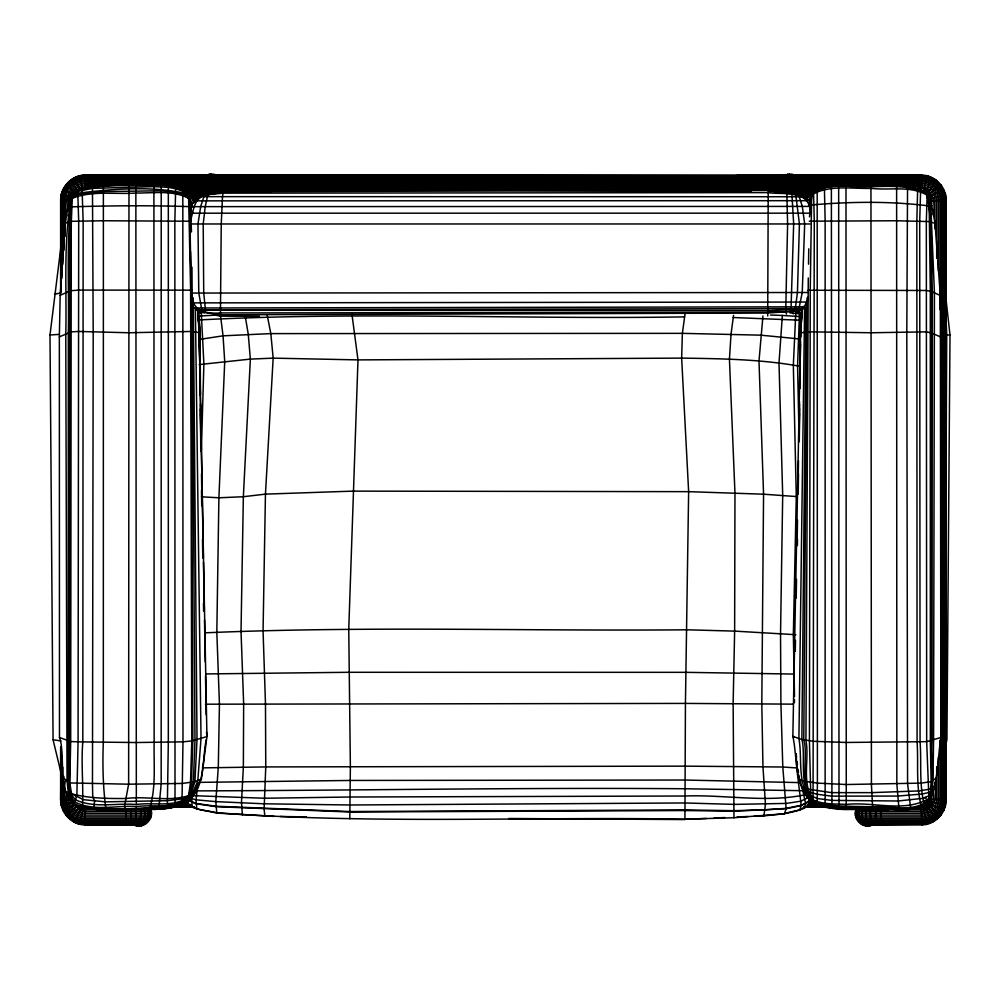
<?xml version="1.0" encoding="UTF-8"?>
<svg xmlns="http://www.w3.org/2000/svg" width="1000" height="1000" viewBox="0 0 1000 1000"><rect width="100%" height="100%" fill="white"/><g stroke="black" fill="none" stroke-linecap="round" stroke-linejoin="round"><path stroke-width="1.5" d="M60.625 747.038L60.625 800.025C60.663 812.887 71.6 824.75 84.625 824.887L138.675 824.887C146.188 825.013 151.5 816.575 149.125 809.7M60.625 291.95L60.625 200C60.663 187.138 71.6 175.275 84.625 175.138L922.125 175.7C934.875 175.825 945.575 187.45 945.6 200.025L945.6 800C945.575 812.575 934.875 824.2 922.125 824.312L864.287 824.312C858.425 822.425 855.175 815.475 857.1 809.7L921.312 809.7C926.938 809.812 931.637 804.688 931.488 799.15L946.15 800.025C946.125 812.887 935.188 824.75 922.15 824.887L868.1 824.887C860.6 825.013 855.275 816.575 857.663 809.7M68.362 794.887C66.612 805.263 73.888 816.925 85.075 816.875L149.688 816.875L150.238 813.288L149.688 809.7L85.475 809.7L80.887 808.625L77.5 805.812L65.987 815.362M68.362 209.812C65.925 198.375 71.6 183.15 85.075 183.15L429.575 181.112L921.8 181.475C931.75 181.5 940.088 190.562 940.037 200.362L940.037 309.613M92.45 186.962L92.45 185.975L103.375 185.125L162.438 185.287L135.85 184.6L103.387 185.75L92.5 186.438L82.037 188.425L77.713 190.125L71.4 195.938L67.838 207.525L65.388 223.1L60.163 295.338L59.35 336.863L59.475 737.5C66.2 755.413 55.675 796.388 78.138 806.438C102.6 812.887 128.212 808.388 153.15 808.375C163.825 807.862 174.488 806.45 184.75 803.425C205.925 790.512 201.912 760.85 206.2 739.762M799.137 440.725L797.575 365.913L799.587 310.15M191.975 267.188L194.988 740.15L193.363 782.013L189.338 797.038C175.238 809.9 153.95 804.137 136.588 806.562C116.025 805.075 93.675 811.975 74.562 801.75L69.5 794.338L68.7 782.55L69.212 291.112L70.088 221.438L71.625 195.875C63 241.15 66.888 288.175 65.775 334.125L67.038 780.662L68.662 796.538L72.938 803.863L75.537 799.837L76.875 795.163L78.075 741.85L78.7 221.588L77.713 190.125L71.4 195.938L69.275 205.275M193.25 297.838L197.013 739.6L194.913 781.675L189.737 797.537L182.887 803.35C148.575 809.425 112.6 810.312 78.138 806.438L72.088 803.112M799.3 441.362L799.5 403.988M799.587 388.413L799.912 329.25L801.675 309.35M945.5 581.1L946.725 334.913L945.5 306.025M945.425 294.012L950 334.975L946.925 739.75L945.475 745.825M804.625 307.25L798.913 738.675C802.712 759.075 796.175 785.525 812.837 801.612C831.312 810.25 852.9 807.487 872.65 809.175C890.788 806.825 918.213 816.438 931.188 798.587C937.987 778.975 937.8 757.812 940.888 737.475L940.337 295.512L935.05 223.363L931.737 205.675L926.538 193.162C900.512 178.825 867.275 187.35 838.662 184.788C827.575 186.663 810.5 187.237 806.488 200.113M799.2 441.525L799.5 413.438M799.762 388.462L800.387 330.712L802.113 308.938M187.712 799.938L188.062 804.388L188.725 803.988L187.037 802.4L186.287 802.788C194.4 810.913 206.825 810.113 217.188 812.763C372.775 824.412 529.075 816.513 684.925 819.175L733.975 817.75L733.138 703.587L734.638 631.112L734.963 493.162L729.438 359.075L731.038 334.188L733.55 315.262M349.8 818.812L350.375 766.675L348.75 629.375L357.987 359.9L351.912 314.037M880.575 809.7L881.388 824.312M797.4 545.638L797.487 539.4M798.188 494.188L798.5 473.925M799 441.175L799.5 408.438M799.812 388.162L800.487 344.513M800.612 336.712L799.912 329.25L800.675 326.587M794.438 702.75L794.488 699.625M795.3 651.2L795.487 640.275M796.2 598.1L796.513 579.362M797.087 545L797.513 520M797.95 493.45L798.5 460.65M798.825 441.912L799.5 401.3M799.712 388.8L800.5 341.95M800.575 337.262L800.675 332.038M931.488 205.55C932.887 198.787 929.137 190.138 921.312 190.325L920.65 189.375L919.712 221.412L920.075 741.825C921.625 762.688 918.925 784.375 924.362 804.8L924.975 805.2L930.362 799.875L932.062 790.812L933.012 780.438L933.575 739.75L934.425 292.65L930.763 204.988L926.413 192.85L929.188 205.95L930.288 291.1L930.325 741.175L931.112 781.675L930.775 791.3L928.938 798.45C904.538 813.112 873.088 801.375 846.25 804.45C835.25 803.7 823.462 804.675 813.238 799.963C801.15 783.112 809.625 759.287 805.925 740.312L808.275 277.975M808.512 264.163L808.763 248.825M801.862 313.075L795.825 311.95L793.337 365.213L796.287 496.55L793.35 634.65L794.513 696.65M201.375 450.4L203.888 363.925L201.262 312.675L201.125 311.375L198.612 311.663M810.15 799.262L809.887 800.375C826.012 811.562 804.788 797.55 806.737 795.325L811.162 801.35M889.112 809.5L844.812 809.513L837.225 809.175L836.538 808.4M875.675 809.7C875.987 813.587 874.275 824.137 878.9 824.312M84.625 824.887L85.562 808.012L81.613 807.113L74.412 822.35M809.488 216.875L811.65 196.65L811.087 194.9L813.525 192L816.95 189.988L824.388 187.138L825.15 220.875L825.138 804.675L824.963 805.8L822.5 806.888C792.925 798.538 798.15 759.075 792.85 736.413L800.562 332.837L802.412 307.975M81.75 189.562L82.037 188.425L83.15 221.475L82.812 741.862C81 762.825 83.537 785.188 82.463 805.375L80.337 806.388L73.8 803.337L69.237 795.638L68.2 782.312L68.325 332.9C69.262 287.613 66.087 241.812 71.65 196.8L77.875 190.438C102.425 183.65 128.525 186.275 153.787 185.075C166 185.325 180.712 185.637 188.762 196.287L191.513 211.238M800.975 321.938L801.462 314.188M802.337 309.225L800.562 332.837L808.337 331.812L871.175 332.762L926.3 331.863L931.2 332.875L940.837 337.038M802.125 316.725L782.375 315.45L779 362.95L782.7 495.438L780.537 634.012L780.913 703.962L782.8 767.013L786.125 808.725L784.488 813.75L733.975 817.75M131.812 824.312C141.412 828.8 154.262 820.175 150.062 809.163L150.725 808.913C155.062 819.163 142.537 830.638 132.95 824.362L129.975 824.312M855.25 813.288L855.438 811.062L856.125 811.188C854.262 819.65 863.375 828.025 871.575 824.625L871.812 825.3C863.975 828.525 854.912 821.575 855.25 813.288L855.95 813.288M274.1 816.4L216.838 813.088L196.788 808.913L196.062 799.825L197.85 783.812M77.337 191.388L81.8 188.738L92.45 185.975L93.2 332.062L92.463 783.337L92.737 796.9L94.65 800.775L93.863 807.288L91.575 808.625L89.275 809L76.162 805.35M870.575 809.7C870.05 814.262 869.987 825.875 876.812 824.312M103.375 185.125L103.325 741.9C102.487 763.7 102.912 786.038 105.7 807.3L104.375 808.913L101.9 809.775L98.287 809.525L154.75 809.375L155.787 808.388M61.45 774.675L53.075 739.75L50 334.975L61.588 241.425M938.413 270.663L938.413 200.45C938.475 191.462 930.825 183.15 921.712 183.15L429.575 182.763L85.175 184.925C76.912 184.9 69.987 192.425 70.075 200.562L60.625 200M929.862 799.062C930.113 808.413 918.65 809.362 911.85 808.012M822.5 806.888L837.225 809.175L839 806.875L838.662 184.788L837.175 185.463C865.05 186.8 894.55 180.525 921.312 190.275L922.15 175.138C935.188 175.275 946.125 187.138 946.15 200L946.15 800.025L943.713 810.612M214.363 314.962L220.413 316.188L221.25 223.938L222.488 196.788L223.062 193.15L224.513 191.6L768.088 190.463C781.325 193.688 798.35 190.25 808.95 200.688L196.85 200.863L194.312 201.05L191.35 205.588M762.95 315.95L759 360.988L763.562 494.2L761.8 703.75L762.95 766.75L765.462 804.3L763.9 815.975L754.25 816.275M768.238 189.213L767.7 315.975M685.1 313.512L682.375 333.35L681.65 358.113L688.637 491.662L685.438 703.413L684.925 819.175L706.4 818.475M191.488 231.962L190.463 207.188L188.787 197.312L182.862 191.175L175.463 188.738L168.475 187.338L153.85 186.612L92.45 188.363L77.8 191.375L71.725 197.463L70.225 290.775L70.188 741.425L69.375 782.788L70.487 793.75L75.537 799.837C94.6 808.55 116.163 802.837 136.337 804.5L135.85 184.6L136.387 185.2M68.075 211.25L67.838 207.525L69 206.912C110.162 205.637 151.738 205.25 192.75 206.75M866.087 809.7C864.587 815.337 867.212 826.838 874.963 824.312M932.738 794.125L931.388 795.438L930.125 795.188L922.738 798.363L898.037 801L831.838 800.387L817.25 798.525L811.087 795.725L808.462 796.612L805.65 795.075L809.425 798.012L810.812 796.975L809.425 740.863L810.238 290.225L811.65 196.65L813.612 193.775C831.4 184.75 852.275 188.988 871.338 188.35C889.513 190.6 910.6 185.287 927.138 195.2L926.325 221.462L926.675 741.663L928.938 798.45L930.362 799.875L931.188 798.587M163.463 808.4L155.675 809.338L139.175 809.062M149.688 809.7C152.438 817.362 145.4 826.287 137.275 824.737M938.413 757.438L938.413 799.562C938.475 808.562 930.825 816.862 921.712 816.875L857.1 816.875L857.1 809.7M791.888 193.375L793.662 223.95L791 309.775L793.275 313.888M810.675 800.925L810.238 803.662C803.525 810.675 793.363 811.488 784.488 813.75L763.612 815.9M190.562 220.888L194.137 206.513L196.85 200.863L200.925 196.737L207.85 194.662L223.062 193.15L768.2 192.625C783.612 195.025 808.75 188.975 810.6 211.825M213.275 174.125L215.35 174.7L215.113 175.375L211.137 173.925L204.963 175.637M136.975 825.875L137.1 825.163M791.625 174.125L793.7 174.7L793.462 175.375L789.475 173.925L783.3 175.637M865.45 825.875L865.575 825.163M862.35 809.7C860.1 816.413 865.25 827.275 873.425 824.312M859.488 809.7C857.087 816.725 862.7 826.162 870.7 824.737M808.713 798.562L809.338 801.137L808.45 805.312L798.925 810.013L785.362 813.263M810.812 796.975L811.087 795.725M926.413 193.713L922.613 191M931.737 205.675L930.763 204.988L929.188 205.95C889.625 200.95 849.038 201.612 809.5 205.125C809.013 186.038 832.45 186.35 846.025 185.987C872.375 189.412 902.887 180.825 926.975 194.213C935.4 239.613 929.4 286.825 931.2 332.875L931.225 740.863C929.825 760.1 934.837 780.263 929.225 799.075C914.712 813.8 890.15 805.1 872.113 806.812C856.45 806.312 840.713 806.6 825.138 804.675C794.613 802.513 809.55 757.038 803.775 739.9L807.025 297.962M83.35 807.75L79.625 824.287L74.463 822.225M936.963 180.688L927.15 175.738L923.425 192.275M907.55 186.125L906.8 332.062L907.575 783.688L910.7 808.35L911.438 808.888L926.237 804.225M856.125 811.188L856.65 809.163M198.463 310.875L200.087 329.25L199.412 338.275M191.612 294.462C192.312 311.438 206.337 313.988 220.6 312.938L767.625 312.262C780.837 309.7 806.2 316.925 808.337 296.6M809.163 200.5L811.087 194.9L808.088 195.863L810.362 193.475L813.538 192.062L814.287 221.088L813.037 801.462L810.413 800.75L810.05 799.55M61.2 194.812C63.812 184.438 73.388 175.325 84.637 175.275L927.125 175.875M429.575 175.25L84.663 175.7C71.9 175.825 61.2 187.45 61.175 200.025L61.175 292.213M922.15 824.887L921.137 806.462L925.775 804.875L928.138 800.987L945.575 805.2M215.113 175.375L215.35 174.7L217.3 175.637M134.9 825.3L135.137 824.625C140.8 822.513 141.588 814.925 140.7 809.7M863.375 825.3L863.612 824.625M187.925 800.987L192.738 796.5L194.887 790.863M194.6 202.25L192.712 196.863L186.262 191.312L182.825 190.35L182.987 741.85L182.05 798.875L182.987 803.825L190.312 798.312L187.862 795.913L187.5 796.888L182.05 798.875L167.488 800.688L105.562 801.85L83.513 799.7L71.562 793.825L69.5 794.338L68.662 796.538L67.337 795.725M195.25 790.713L197.963 783.925M806.325 199.613L807.463 196.912M806.975 199.6L808.75 195.362L811.338 192.613L813.525 192M193.762 794.762L198.925 782.475M786.787 191.45L787.6 223.938L785.7 312.05L786.562 314.125M167.45 807.85L176.962 806.488L177.488 805.362M925.888 191.4L932.375 177.662M822.513 805.362L821.838 806.3L815.45 803.713M136.25 807.987L134.95 809.525M861.425 824.362L861.775 823.737M803.962 306.812L194.462 308.012L196.9 309.85L204.175 312.55L205.512 310.5L203.713 292.85L203.212 223.962L205.225 206.6L207.85 194.662L224.513 191.6M85.275 186.737L89.95 186.737C83.438 185.875 76.037 188.137 73.2 194.537L63.562 189.662M796.838 194.288L796.038 196.875L799.425 223.95L797.438 292.5L795.2 309.488L798.85 312.512M69.812 819.325L79.05 807.412M936.875 180.8L926.712 193.938L929.613 198.675L929.862 204.088M188.212 796L187.5 796.888L188.5 796.137L190.5 782.55L191.788 740.925L190.613 290.125L188.625 198.3L189.438 195.938L192.2 197.213M196.5 197.013L193.663 200.15L194.312 201.05L200.387 196.65L208.888 194.037L205.938 193.388M809.6 803.75L811.825 801.812L807.75 805.35M200.075 311.325L202.9 310.262L767.875 310.562L797.812 309.212L799.325 306.837L802.25 292.462L804.675 223.962L802.325 206.513L799.275 196.925L801.012 195.375M940.675 815.275L932.312 822.225M810.863 799.262L805.6 803.363L801.2 805.238L786.175 808.325L765.175 809.85L734.062 810.675L684.788 809.925L349.9 811.538L216.05 806.263L195.963 803.425L189 800.387M133.025 824.312L135.912 818.55L136.213 809.7M870.95 185.138L871.413 784.312L872.75 809.675M216.838 813.088L215.8 801.625L218.3 767.237L219.438 704.025L216.825 632.125L218.9 497.788L224.725 361.575L223.05 335.825L220.425 314.9L198.938 316.038M71.588 196.462L75.037 193.412M844.812 809.513L846.263 807.3L845.987 184.537L844.688 185.212M928 195.275L940.788 184.65L945.438 194.85L945.6 200.025M936.188 778.062L931.112 781.675L921.112 783.125L845.95 784.525L817.4 783.112L802.163 780.888L798.913 778.637L803.512 790.725L804.475 790.913M933.85 789.475L928.913 792.5L922.225 794.025L897.625 796.062L831.65 796.15L817.025 794.25L809 791.95L805.9 792.025L803.512 790.725M934.625 785.925L928.675 789.375L918.675 790.95L871.538 792.638L831.562 792.638L804.45 788.637L801.587 786.9L802.475 787.562M192.9 796.25L192.425 796.213C183.625 807.962 168.125 808.538 154.75 809.375L150.35 806.038C156.088 785.638 153.65 763.675 154.15 742.463L153.912 184.562L155.612 185.963M829.4 807.688L828.413 807.2M809.338 801.137L801.175 805.575L786.125 808.725L734.05 811.188L684.8 810.55L349.888 812L216.1 806.675L195.987 803.775L188.988 800.7M189 799.05L192.738 796.5M808.4 797.438L800.788 801.2L786.225 803.425L734.137 804.388L684.775 802.962L349.925 804.987L264.312 803.8L215.8 801.625L196.062 799.825L191.775 798.625L192.15 807L197.013 808.675M943.587 189.475L927.638 197.562L928.138 199.037L945.575 194.812M63.075 810.612L74.775 804.675L80.138 810.225L85.375 811.462L150.1 811.462M923.325 805.688L921.25 806.025C915.75 785.188 918.5 763.125 917.087 741.862L916.825 221.363L917.675 188.325L918.238 188.925M60.163 295.338L70.225 290.775L78.537 290.1L192.3 290.163M871.812 825.3L873.763 824.362M806.825 794.388C767.487 803.275 724.85 794.412 684.762 796.012L350 797.013L264.55 798.25L192.488 795.638M65.388 223.1L71.263 221.3L103.35 220.75L191.337 221.238M59.35 336.863L70.95 331.925L78.55 331.45L128.825 332.762L190.475 331.475L199.175 332.537L203.4 557.475M193.837 203.137L191.425 196.488L184.775 190.5L175.7 187.175L174.85 220.875L175.012 805.212L176.775 806.612L185.837 803.1M822.387 187.812L831.375 185.55L831.925 805.387L831.775 806.875L829.737 808.438L829.025 807.262M204.175 312.55L220.575 314.788L767.163 313.05L791.388 311.488L803.825 308.562L196.9 309.85M200.075 779.75L201.388 779.075L206.938 736.612L199.175 332.537L197.575 309.288M855.987 817.663L856.65 817.412M176.962 806.488L184.375 803.9L184.488 802.513M940.888 737.475L926.675 741.663L845.85 742.463L813.238 741.287L801.875 739.475L792.85 736.413L793.863 737.113M814.663 190.675C824.625 187.188 835.163 184.25 846.025 184.938C872.3 188.212 902.9 179.887 926.8 193.562L930.175 205.5L932.325 291.812L932.025 740.512C930.788 760.062 934.862 780.325 929.575 799.488C915.65 815.25 890.312 806.3 872.288 808.012C856.55 807.5 840.738 807.663 825.125 805.413C794.488 802.425 806.975 757.763 801.875 739.475L806.1 302.6M901 809.375L899.975 809.675L898.875 807.738L896.838 783.962L896.625 185.287M213.15 174.838L207.15 175.375L206.912 174.7M791.5 174.838L785.5 175.375L785.25 174.7M192.338 205.4L189.438 195.938L183.325 190.125L175.7 187.175L161.213 184.8L161.175 784.163L159.1 805.812L163.363 809.038L177.975 806.3M61.2 805.2L72.188 802.55C73.525 808.55 79.062 813.288 85.275 813.288L150.238 813.288M187.862 795.913C167.65 801.9 146.588 795.8 126.188 798.5C108 798.625 89.175 798.45 71.562 793.825L69.787 782.938L70.688 741.538L71.263 221.3L71.838 198.2L77.775 193.188C112.275 189.075 148.688 185.812 182.975 192.875L188.688 198.062L189.7 207.325L191.2 290.138L192.85 740.688L191.513 782.387L188.825 796.488C174.125 808.1 153.562 801.938 136.337 804.5M150.588 811.188L151.275 811.062M855.438 815.5L856.125 815.375M167.062 807.913L170.075 807.438M61.037 293.012L54.575 294.012L55.6 294.212M199.163 364.588L250.362 359.113L273.163 358.137L357.987 359.9L681.65 358.113C721.188 358.688 761.012 359.2 800.037 366.3M200.175 339.312L223.05 335.825L270.825 333.612L682.375 333.35L760.875 335.163L798.812 338.9M862.663 823.625L922.087 823.625C934.5 823.512 944.912 812.2 944.938 799.95L944.938 200.062C944.912 187.825 934.5 176.513 922.087 176.4L429.575 175.6L84.7 176.4C72.287 176.513 61.863 187.825 61.85 200.062L61.85 278.175M861.162 822.675L922.038 822.675C933.988 822.575 944.013 811.688 944.013 799.9L944.013 200.125C944.013 188.337 933.988 177.45 922.038 177.35L429.575 176.238L84.75 177.35C72.8 177.45 62.775 188.337 62.763 200.125L62.763 264.163M922.038 177.35L429.575 177.125L84.812 178.538C73.438 178.612 63.9 188.975 63.913 200.188L63.913 250.162M859.825 821.488L921.963 821.488C933.337 821.413 942.887 811.05 942.875 799.837L942.875 200.188C942.887 188.975 933.337 178.612 921.963 178.538L429.575 178.263L84.887 179.925C74.188 179.975 65.225 189.725 65.25 200.275L65.25 236.175M858.688 820.1L921.888 820.1C932.588 820.05 941.562 810.3 941.538 799.75L941.538 200.275C941.562 189.725 932.588 179.975 921.888 179.925L429.575 179.6L84.975 181.475C67.688 181.7 63.95 202.488 66.75 215.963M829.712 186.225L832.7 185.925M902.45 809.25L911.162 808.462M198.725 312.9L204.387 312.538M868.1 824.887L869.825 824.737M869.5 824.737L864.287 824.312M804.325 196.737L200.387 196.65M805.863 794.987L809.887 800.375M197.825 320.012C359.875 311.438 522.362 319.513 684.525 316.887M807.262 796.45L808.95 798.462M50 334.975L59 334.4M191.788 206.65L808.913 206.412M929.862 200.963L946.15 200M61.175 746.875L60.625 800.025L70.075 799.463C69.987 807.6 76.912 815.125 85.175 815.1L150.1 815.1M204.675 632.837C365.387 625.887 526.375 631.213 687.163 629.8L734.638 631.112L795.875 634.712M714.05 818.075L724.775 817.537M202.237 767.875L265.763 766.925L685 766.15L782.8 767.013L796.712 767.938L801.2 805.238L799.762 810.125L798.925 810.013M737.087 816.938L748.012 816.513M155.762 808.688L160.387 808.512M194.1 302.887L806.612 302.05M205.963 673.938L348.925 672.288L685.975 672.337L794.237 674.075M809.237 221.2L896.65 220.75L929.575 221.575L935.05 223.363M199.438 782.362L350.213 780.45L684.862 780.037L800.788 782.638M191.2 293.062L808.15 292.5M205.413 704.2L685.438 703.413L793.075 704.15M808.075 290.25L926.3 290.475L931.325 291.438L940.337 295.512M197.225 790.875C359.738 790.425 522.238 787.45 684.775 788.75L802.812 790.7L805.6 803.363L804.375 808.062L803.562 808.025M167.838 186.2L429.575 184.513L921.612 184.925C929.875 184.9 936.787 192.425 936.7 200.562L936.7 258.263M177.262 187.95L429.575 186.312L827.812 186.663M182 189.713L429.575 188.125L823.037 188.463M185.188 191.4L429.575 189.913L818.275 190.238M215.087 191.7L219.387 191.675M186.8 192.987L216.375 192.825M188.412 194.425L210.2 194.312M811.025 213.175L191.863 213.2M776.137 190.925L779.25 190.912M190.012 195.662L202.463 195.613M192.087 196.7L199.9 196.675M736.65 175.5L922.15 175.275L84.637 175.275L214.175 175.5M85.075 183.15L429.575 182.763L921.612 184.925M85.175 184.925L429.575 184.513L832.5 186.337M172.512 186.625L429.575 186.312L823.037 188.1M177.262 188.438L429.575 188.125L818.275 189.862M182 190.212L429.575 189.913L751.087 191.275M185.188 191.887L270.8 191.8M784.862 191.537L787.925 191.525M192.113 197.488L199.925 197.463M84.663 175.7L922.125 175.7M84.7 176.4L922.087 176.4M84.75 177.35L429.575 177.125L921.963 178.538M84.812 178.538L429.575 178.263L921.888 179.925M84.887 179.925L429.575 179.6L921.8 181.475M84.975 181.475L429.575 181.112L921.712 183.15M768.325 190.45L771.45 190.45M785.075 191.575L788.175 191.575M186.8 193.45L216.375 193.425M189.975 194.85L205.525 194.825M190.012 196.038L202.463 196.038M800.863 196.062L810.225 196.062M192.087 197.013L199.9 197M803.95 197.025L808.625 197.025M191.838 197.725L199.925 197.725M803.913 197.738L808.025 197.725M192.113 197.8L198.363 197.8M198.375 198.162L192.138 198.263L198.375 198.238M192.55 198.45L195.662 198.45M192.55 198.912L195.662 198.912M192.55 199.438L195.662 199.438M190.037 223.975L809.975 223.962M810.438 801.975L813.562 801.975M184.75 802.537L187.862 802.537M808.875 802.537L815.125 802.537M184.75 803.075L187.862 803.075M808.875 803.075L815.125 803.075M183.188 803.538L187.862 803.538M808.875 803.538L818.238 803.538M183.188 803.888L187.862 803.888M808.875 803.888L818.238 803.888M183.188 804.1L187.862 804.212M808.875 804.212L818.238 804.1M182.488 804.25L188.725 804.25M808.025 804.25L818.238 804.325M180.062 804.538L190.987 804.538M807.325 804.538L819.8 804.538M183.188 804.825L187.862 804.825M808.875 804.825L818.238 804.825M183.188 805.4L187.862 805.4M808.875 805.4L818.238 805.4M172.262 806.737L194.112 806.737M804.2 806.737L826.05 806.737M172.262 806.825L194.112 806.825M804.2 806.825L826.05 806.825M172.037 807.1L194.112 807.075M804.2 807.075L826.263 807.1M856.688 811.462L921.413 811.462C932.362 811.513 934.987 798.475 933.2 789.9M150.762 813.288L151.463 813.288M856.55 813.288L921.513 813.288C937.038 812.862 936.388 792.975 934.95 782.212M856.688 815.1L921.612 815.1C929.875 815.125 936.787 807.6 936.7 799.463L936.7 766.712M149.012 818.55L84.975 818.55C71.487 818.562 64.35 803.838 66.75 791.862M857.775 818.55L921.8 818.55C931.75 818.525 940.088 809.463 940.037 799.663L940.037 740.362M148.1 820.1L84.887 820.1C64.775 819.638 62.95 796.062 65.25 781.025M146.95 821.488L84.812 821.488C61.675 820.75 61.938 792.962 63.913 776.413M145.612 822.675L84.75 822.675C56.487 821.237 62.362 785.65 62.763 767.1M144.113 823.625L84.7 823.625C72.287 823.512 61.863 812.2 61.85 799.95L61.85 756.213M142.5 824.312L84.663 824.312C71.9 824.2 61.2 812.575 61.175 800M84.637 824.737L140.787 824.737M866 824.737L927.125 824.15L922.775 804.875M921.513 186.737L909.013 186.725C919.312 184.4 935.163 187.35 934.95 200.662L934.95 228.725M921.413 188.55L916.725 188.55C932.6 185.375 935.888 202.913 933.2 214.788M779.188 191.887L813.525 191.925M214.762 192.138L219.425 192.15M786.925 193.463L811.9 193.475M203.925 193.675L207.037 193.675M797.8 194.862L810.275 194.875M200.863 195.037L203.975 195.037M803.913 197.55L807.038 197.562M793.112 194.488L810.275 194.55M800.863 195.763L810.225 195.787M803.95 196.788L808.625 196.8M220.413 316.188L259.413 316.275M769.825 191.363L813.525 191.55M786.925 193.025L811.9 193.125M210.087 192.688L213.2 192.7M203.925 194.125L207.037 194.15M508.625 818.5L684.963 819.562M280.25 816.5L306.388 816.9M946.725 334.913L950 334.975M733.2 317.525L799.225 320.175M770.5 315.05L782.375 315.45M839.613 808.512L844.237 809L836.525 808.675M924.262 798.012L926.225 798.088L925.825 797.5M814.625 803.725L817.188 803.725L817.4 783.112L817.188 190.125L813.688 192.237L811.325 195.538L808.9 204.8L809.5 205.125M201.475 496.812L218.9 497.788L243.35 496.725L265.45 494.125L352.975 491.125L688.637 491.662L763.562 494.2L796.287 496.55M789.912 312.85L801.888 313.988M170.925 808.088L168.287 806.963L167.375 803.512L168.325 741.938L168.337 185.925L177.113 187.625L186.262 191.312L186.412 192.725M136.962 824.737L138.675 824.887M136.088 824.737C144.088 826.162 149.688 816.725 147.287 809.7M166.887 185.725L169.85 186.025M86.662 808.337L96.838 809.375M194.225 200.65L192.825 198.012L193.762 200.787M53.075 739.75L60.963 740.95M201.7 194.65L204.425 195.138L200.662 206.562L197.975 223.962L198.775 292.913L201.412 307.712L202.9 310.262M150.588 815.375L151.275 815.5M797.812 309.212L800.625 309.8M810.3 795.85L810.913 795.812M126.737 809.525L125.725 809.325L124.462 806.538L128.637 784.2L128.975 185.225M70.462 197.062L61.337 194.85M133.363 824.312C141.537 827.275 146.688 816.413 144.438 809.7M59.475 737.5L70.688 741.538L78.075 741.85L135.963 742.537L182.987 741.85L191.788 740.925L206.938 736.612L206.5 732.038M800.975 780.362L799.488 779.825L798.888 775.25M150.062 817.412L150.725 817.663M193.3 198.075L192.575 197.775L193.888 201.7M793.7 174.7L795.65 175.637M808.162 797.475L807.1 795.337M927.638 802.463L943.587 810.55M189.7 804.65L191.637 805.975M63.625 778.213L69.787 782.938L128.637 784.2L182.35 783.45L194.913 781.675L201.388 779.075L192.425 796.213L190.312 798.312L197.775 780.913L201.025 738.45L195.35 307.175M190.65 797.412L191.488 798.075M926.825 803.775L940.788 815.362M66.1 184.75L74.787 191.962M805.288 197.525L807.15 199.237M127.875 824.312C132.513 824.137 130.8 813.587 131.113 809.7M74.85 795.037L76.45 796.8M264.862 816.263L264.113 809.038L265.763 766.925L265.475 703.875L263.062 630.875L265.45 494.125L273.163 358.137L270.825 333.612L267.15 314.85M925.775 804.875L936.963 819.325M69.812 180.688L76.862 189.8M806.087 794.975L806.938 796.287M144.938 823.737L145.287 824.362M803.838 790.725L805.525 793.913M923.913 804.45L932.375 822.35M74.412 177.662L80.138 189.8M143.1 824.625L143.338 825.3M125.388 824.312L126.2 809.7M79.625 175.738L82.587 188.888M245.075 315.35L248.263 334.288L250.362 359.113L243.35 496.725L241.025 631.312L243.65 703.9L243.35 767.225L241.475 802.438L242.425 815.113M787.337 174.125L787.45 174.838M869.613 825.163L869.737 825.875M208.988 174.125L209.112 174.838M141.137 825.163L141.263 825.875M796.075 753.888L796.475 756.95M797.075 761.525L797.475 764.575M798.088 769.15L798.487 772.2M61.337 805.175L60.763 747.025M199.412 333.038L197.775 310.738M802.575 788.062L802.812 790.7M198.1 310.225L199.75 330.35L200.35 394.188M197.825 310.275L199.4 331.4L200.25 395.225M84.625 175.138L85.375 188.55M796.25 753.938L796.712 767.938M203.487 562.15L204.35 610.462M204.513 619.812L205.263 661.9M205.512 675.925L206.2 714.887M199.513 344.513L200.275 394.4M200.5 408.438L201.137 450.538M201.5 473.925L201.988 505.1M202.512 539.4L202.8 558.112M203.487 603.325L203.612 611.125M190.512 251.612L190.763 266.962M200.487 413.913L200.987 451.275M201.513 490.2L201.713 505.775M200.5 409.75L200.875 450.238M200.087 329.25L200.45 394.65M200.5 403.988L200.75 450.7M867.6 825.35L867.6 826.075M789.475 173.925L789.475 174.65M211.137 173.925L211.137 174.65M139.113 825.35L139.113 826.075M60.763 200L60.763 291.95M77.787 194.438L71.912 198.412C92.013 190.325 114.812 194.537 135.95 193.038C153.363 193.2 172.55 189.887 188.625 198.3L183.038 194.088L175.5 192.275L161.25 190.763L103.225 191.6L77.787 194.438M198.375 198L192.125 198.012L198.363 197.925"/></g></svg>
